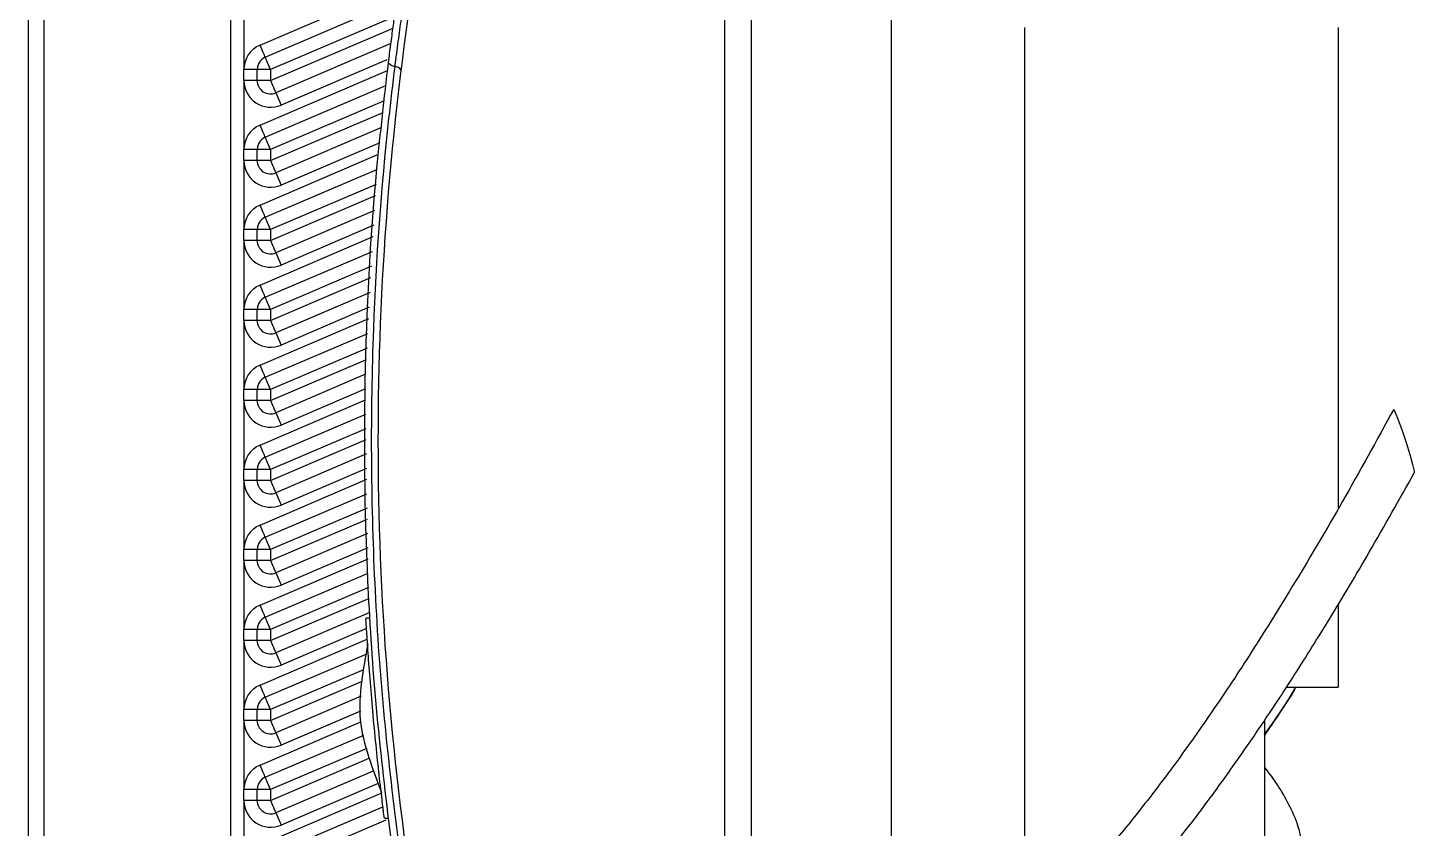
# Model space of a CAD drawing. Extents: x 75 to 2075, y 25 to 1460.
# Drawn here: x 1027.5 to 1176, y 870 to 955.8 of the extents above; entities that cross this region are included whole.
import ezdxf

# ---------------------------------------------------------------- set-up
doc = ezdxf.new("R2010")
doc.units = 0
doc.header["$LTSCALE"] = 5
doc.linetypes.add('SLD-KATı', pattern=[0])
doc.layers.get('0').update_dxf_attribs({"linetype": 'CONTINUOUS'})

msp = doc.modelspace()

# ---------------------------------------------------------------- linework, layer by layer
at = {"color": 7, "linetype": 'SLD-KATı'}
for p, q in [((1029.189, 1153.707), (1029.189, 782.725)), ((1027.546, 849.801), (1027.546, 1031.082)), ((1049.189, 994.513), (1049.189, 778.766)), ((1102.126, 861.574), (1102.126, 961.574)), ((1104.983, 861.574), (1104.983, 961.574)), ((1119.983, 860.859), (1119.983, 962.288)), ((1050.617, 958.731), (1050.617, 951.336)), ((1052.912, 952.65), (1067.012, 958.692)), ((1134.269, 954.238), (1134.269, 955.859)), ((1167.84, 955.859), (1167.84, 904.273)), ((1066.372, 954.133), (1054.037, 948.846)), ((1134.269, 911.574), (1134.269, 954.238)), ((1052.046, 951.336), (1050.617, 951.336)), ((1050.617, 950.159), (1050.617, 951.336)), ((1052.046, 950.159), (1052.046, 951.336)), ((1053.475, 951.336), (1052.046, 951.336)), ((1053.475, 951.336), (1053.475, 950.159)), ((1052.046, 950.159), (1050.617, 950.159)), ((1050.617, 950.159), (1050.617, 942.765)), ((1053.475, 950.159), (1052.046, 950.159)), ((1052.912, 944.078), (1065.838, 949.618)), ((1065.35, 945.123), (1054.037, 940.275)), ((1052.046, 942.765), (1050.617, 942.765)), ((1050.617, 941.588), (1050.617, 942.765)), ((1052.046, 941.588), (1052.046, 942.765)), ((1053.475, 942.765), (1052.046, 942.765)), ((1053.475, 942.765), (1053.475, 941.588)), ((1052.046, 941.588), (1050.617, 941.588)), ((1050.617, 941.588), (1050.617, 934.194)), ((1053.475, 941.588), (1052.046, 941.588)), ((1052.912, 935.507), (1064.869, 940.631)), ((1027.546, 937.099), (1027.464, 937.099)), ((1064.627, 936.242), (1054.037, 931.703)), ((1052.046, 934.194), (1050.617, 934.194)), ((1050.617, 933.016), (1050.617, 934.194)), ((1052.046, 933.016), (1050.617, 933.016)), ((1050.617, 933.016), (1050.617, 925.622)), ((1052.046, 933.016), (1052.046, 934.194)), ((1053.475, 934.194), (1052.046, 934.194)), ((1053.475, 933.016), (1052.046, 933.016)), ((1053.475, 934.194), (1053.475, 933.016)), ((1052.912, 926.935), (1064.386, 931.853)), ((1064.144, 927.463), (1054.037, 923.132)), ((1050.617, 924.445), (1050.617, 925.622)), ((1052.046, 925.622), (1050.617, 925.622)), ((1052.046, 924.445), (1052.046, 925.622)), ((1053.475, 925.622), (1052.046, 925.622)), ((1053.475, 925.622), (1053.475, 924.445)), ((1027.546, 924.261), (1027.464, 924.261)), ((1050.617, 924.445), (1050.617, 917.051)), ((1052.046, 924.445), (1050.617, 924.445)), ((1053.475, 924.445), (1052.046, 924.445)), ((1052.912, 918.364), (1063.902, 923.074)), ((1063.66, 918.684), (1054.037, 914.56)), ((1050.617, 915.873), (1050.617, 917.051)), ((1052.046, 917.051), (1050.617, 917.051)), ((1052.046, 915.873), (1052.046, 917.051)), ((1053.475, 917.051), (1052.046, 917.051)), ((1053.475, 917.051), (1053.475, 915.873)), ((1027.464, 915.105), (1027.546, 915.105)), ((1050.617, 915.873), (1050.617, 908.479)), ((1052.046, 915.873), (1050.617, 915.873)), ((1053.475, 915.873), (1052.046, 915.873)), ((1052.912, 909.792), (1063.672, 914.404)), ((1134.269, 868.909), (1134.269, 911.574)), ((1063.738, 910.147), (1054.037, 905.989)), ((1050.617, 907.302), (1050.617, 908.479)), ((1052.046, 908.479), (1050.617, 908.479)), ((1052.046, 907.302), (1052.046, 908.479)), ((1053.475, 908.479), (1052.046, 908.479)), ((1053.475, 908.479), (1053.475, 907.302)), ((1050.617, 907.302), (1050.617, 899.908)), ((1052.046, 907.302), (1050.617, 907.302)), ((1053.475, 907.302), (1052.046, 907.302)), ((1052.912, 901.221), (1063.805, 905.889)), ((1063.872, 901.632), (1054.037, 897.418)), ((1050.617, 898.731), (1050.617, 899.908)), ((1052.046, 899.908), (1050.617, 899.908)), ((1050.617, 898.731), (1050.617, 891.336)), ((1052.046, 898.731), (1050.617, 898.731)), ((1052.046, 898.731), (1052.046, 899.908)), ((1053.475, 899.908), (1052.046, 899.908)), ((1053.475, 898.731), (1052.046, 898.731)), ((1053.475, 899.908), (1053.475, 898.731)), ((1052.912, 892.65), (1063.938, 897.375)), ((1064.114, 893.165), (1054.037, 888.846)), ((1167.84, 894.034), (1167.84, 885.145)), ((1050.617, 890.159), (1050.617, 891.336)), ((1052.046, 891.336), (1050.617, 891.336)), ((1052.046, 890.159), (1052.046, 891.336)), ((1053.475, 891.336), (1052.046, 891.336)), ((1053.475, 891.336), (1053.475, 890.159)), ((1064.123, 892.559), (1063.694, 892.559)), ((1050.617, 890.159), (1050.617, 882.765)), ((1052.046, 890.159), (1050.617, 890.159)), ((1053.475, 890.159), (1052.046, 890.159)), ((1052.912, 884.078), (1063.709, 888.705)), ((1063.167, 884.188), (1054.037, 880.275)), ((1162.287, 885.145), (1167.84, 885.145)), ((1162.36, 883.58), (1163.316, 885.145)), ((1050.617, 881.588), (1050.617, 882.765)), ((1052.046, 882.765), (1050.617, 882.765)), ((1052.046, 881.588), (1052.046, 882.765)), ((1053.475, 882.765), (1052.046, 882.765)), ((1053.475, 882.765), (1053.475, 881.588)), ((1050.617, 881.588), (1050.617, 874.194)), ((1052.046, 881.588), (1050.617, 881.588)), ((1053.475, 881.588), (1052.046, 881.588)), ((1159.983, 867.288), (1159.983, 881.634)), ((1052.912, 875.507), (1063.453, 880.024)), ((1064.527, 876.199), (1054.037, 871.703)), ((1050.617, 873.016), (1050.617, 874.194)), ((1052.046, 874.194), (1050.617, 874.194)), ((1052.046, 873.016), (1052.046, 874.194)), ((1053.475, 874.194), (1052.046, 874.194)), ((1053.475, 874.194), (1053.475, 873.016)), ((1050.617, 873.016), (1050.617, 865.622)), ((1052.046, 873.016), (1050.617, 873.016)), ((1053.475, 873.016), (1052.046, 873.016)), ((1052.912, 866.935), (1065.517, 872.337)), ((1065.666, 871.13), (1066.098, 871.13))]:
    msp.add_line(p, q, dxfattribs=at)
at = {"color": 8, "linetype": 'SLD-KATı'}
for p, q in [((1052.349, 953.963), (1068.173, 960.744)), ((1066.772, 957.035), (1053.475, 951.336)), ((1053.475, 950.159), (1066.597, 955.783)), ((1065.942, 952.394), (1054.6, 947.533)), ((1052.349, 945.391), (1066.015, 951.248)), ((1065.661, 947.988), (1053.475, 942.765)), ((1053.475, 941.588), (1065.527, 946.753)), ((1065.173, 943.493), (1054.6, 938.962)), ((1052.349, 936.82), (1065.039, 942.258)), ((1064.782, 939.039), (1053.475, 934.194)), ((1053.475, 933.016), (1064.715, 937.834)), ((1064.54, 934.65), (1054.6, 930.39)), ((1052.349, 928.248), (1064.473, 933.444)), ((1064.298, 930.261), (1053.475, 925.622)), ((1053.475, 924.445), (1064.231, 929.055)), ((1064.056, 925.871), (1054.6, 921.819)), ((1052.349, 919.677), (1063.989, 924.666)), ((1063.814, 921.482), (1053.475, 917.051)), ((1053.475, 915.873), (1063.747, 920.276)), ((1063.629, 917.117), (1054.6, 913.247)), ((1052.349, 911.105), (1063.647, 915.948)), ((1063.696, 912.86), (1053.475, 908.479)), ((1053.475, 907.302), (1063.714, 911.69)), ((1063.763, 908.603), (1054.6, 904.676)), ((1052.349, 902.534), (1063.781, 907.433)), ((1063.829, 904.346), (1053.475, 899.908)), ((1053.475, 898.731), (1063.848, 903.176)), ((1063.896, 900.088), (1054.6, 896.105)), ((1052.349, 893.963), (1063.914, 898.919)), ((1063.963, 895.831), (1053.475, 891.336)), ((1053.475, 890.159), (1064.006, 894.673)), ((1063.753, 891.456), (1054.6, 887.533)), ((1052.349, 885.391), (1063.828, 890.311)), ((1063.437, 887.035), (1053.475, 882.765)), ((1053.475, 881.588), (1063.232, 885.769)), ((1063.111, 882.609), (1054.6, 878.962)), ((1052.349, 876.82), (1063.132, 881.441)), ((1063.775, 878.608), (1053.475, 874.194)), ((1053.475, 873.016), (1064.042, 877.545)), ((1065.012, 874.852), (1054.6, 870.39)), ((1052.349, 868.248), (1065.34, 873.816)), ((1065.829, 870.917), (1053.475, 865.622))]:
    msp.add_line(p, q, dxfattribs=at)
at = {"color": 7, "linetype": 'SLD-KATı', "flags": 128}
for points in [[(1052.912, 952.65), (1052.901, 952.675), (1052.869, 952.749), (1052.817, 952.871), (1052.747, 953.034), (1052.662, 953.233), (1052.564, 953.46), (1052.459, 953.706), (1052.349, 953.963)], [(1053.475, 951.336), (1053.365, 951.593), (1053.259, 951.839), (1053.162, 952.066), (1053.077, 952.265), (1053.007, 952.428), (1052.955, 952.55), (1052.923, 952.624), (1052.912, 952.65)], [(1053.475, 950.159), (1053.584, 949.903), (1053.69, 949.657), (1053.787, 949.43), (1053.873, 949.231), (1053.942, 949.067), (1053.994, 948.946), (1054.026, 948.871), (1054.037, 948.846)], [(1054.037, 948.846), (1054.048, 948.821), (1054.08, 948.746), (1054.132, 948.625), (1054.202, 948.462), (1054.287, 948.263), (1054.385, 948.036), (1054.49, 947.789), (1054.6, 947.533)], [(1052.912, 944.078), (1052.901, 944.103), (1052.869, 944.178), (1052.817, 944.299), (1052.747, 944.463), (1052.662, 944.662), (1052.564, 944.889), (1052.459, 945.135), (1052.349, 945.391)], [(1053.475, 942.765), (1053.365, 943.021), (1053.259, 943.267), (1053.162, 943.495), (1053.077, 943.693), (1053.007, 943.857), (1052.955, 943.978), (1052.923, 944.053), (1052.912, 944.078)], [(1053.475, 941.588), (1053.584, 941.332), (1053.69, 941.085), (1053.787, 940.858), (1053.873, 940.659), (1053.942, 940.496), (1053.994, 940.375), (1054.026, 940.3), (1054.037, 940.275)], [(1054.037, 940.275), (1054.048, 940.249), (1054.08, 940.175), (1054.132, 940.053), (1054.202, 939.89), (1054.287, 939.691), (1054.385, 939.464), (1054.49, 939.218), (1054.6, 938.962)], [(1052.912, 935.507), (1052.901, 935.532), (1052.869, 935.607), (1052.817, 935.728), (1052.747, 935.891), (1052.662, 936.09), (1052.564, 936.317), (1052.459, 936.564), (1052.349, 936.82)], [(1053.475, 934.194), (1053.365, 934.45), (1053.259, 934.696), (1053.162, 934.923), (1053.077, 935.122), (1053.007, 935.285), (1052.955, 935.407), (1052.923, 935.481), (1052.912, 935.507)], [(1053.475, 933.016), (1053.584, 932.76), (1053.69, 932.514), (1053.787, 932.287), (1053.873, 932.088), (1053.942, 931.925), (1053.994, 931.803), (1054.026, 931.729), (1054.037, 931.703)], [(1054.037, 931.703), (1054.048, 931.678), (1054.08, 931.603), (1054.132, 931.482), (1054.202, 931.319), (1054.287, 931.12), (1054.385, 930.893), (1054.49, 930.646), (1054.6, 930.39)], [(1052.912, 926.935), (1052.901, 926.96), (1052.869, 927.035), (1052.817, 927.157), (1052.747, 927.32), (1052.662, 927.519), (1052.564, 927.746), (1052.459, 927.992), (1052.349, 928.248)], [(1053.475, 925.622), (1053.365, 925.878), (1053.259, 926.125), (1053.162, 926.352), (1053.077, 926.551), (1053.007, 926.714), (1052.955, 926.835), (1052.923, 926.91), (1052.912, 926.935)], [(1053.475, 924.445), (1053.584, 924.189), (1053.69, 923.942), (1053.787, 923.715), (1053.873, 923.516), (1053.942, 923.353), (1053.994, 923.232), (1054.026, 923.157), (1054.037, 923.132)], [(1054.037, 923.132), (1054.048, 923.107), (1054.08, 923.032), (1054.132, 922.911), (1054.202, 922.747), (1054.287, 922.548), (1054.385, 922.321), (1054.49, 922.075), (1054.6, 921.819)], [(1052.912, 918.364), (1052.901, 918.389), (1052.869, 918.464), (1052.817, 918.585), (1052.747, 918.748), (1052.662, 918.947), (1052.564, 919.174), (1052.459, 919.421), (1052.349, 919.677)], [(1053.475, 917.051), (1053.365, 917.307), (1053.259, 917.553), (1053.162, 917.78), (1053.077, 917.979), (1053.007, 918.143), (1052.955, 918.264), (1052.923, 918.339), (1052.912, 918.364)], [(1053.475, 915.873), (1053.584, 915.617), (1053.69, 915.371), (1053.787, 915.144), (1053.873, 914.945), (1053.942, 914.782), (1053.994, 914.66), (1054.026, 914.586), (1054.037, 914.56)], [(1054.037, 914.56), (1054.048, 914.535), (1054.08, 914.46), (1054.132, 914.339), (1054.202, 914.176), (1054.287, 913.977), (1054.385, 913.75), (1054.49, 913.504), (1054.6, 913.247)], [(1173.764, 914.889), (1173.787, 914.904), (1173.961, 914.593), (1174.275, 913.813), (1174.681, 912.682), (1175.117, 911.373), (1175.516, 910.084), (1175.818, 909.012), (1175.977, 908.321), (1175.992, 908.129)], [(1052.912, 909.792), (1052.901, 909.818), (1052.869, 909.892), (1052.817, 910.014), (1052.747, 910.177), (1052.662, 910.376), (1052.564, 910.603), (1052.459, 910.849), (1052.349, 911.105)], [(1053.475, 908.479), (1053.365, 908.735), (1053.259, 908.982), (1053.162, 909.209), (1053.077, 909.408), (1053.007, 909.571), (1052.955, 909.692), (1052.923, 909.767), (1052.912, 909.792)], [(1053.475, 907.302), (1053.584, 907.046), (1053.69, 906.8), (1053.787, 906.573), (1053.873, 906.374), (1053.942, 906.21), (1053.994, 906.089), (1054.026, 906.014), (1054.037, 905.989)], [(1054.037, 905.989), (1054.048, 905.964), (1054.08, 905.889), (1054.132, 905.768), (1054.202, 905.604), (1054.287, 905.405), (1054.385, 905.178), (1054.49, 904.932), (1054.6, 904.676)], [(1052.912, 901.221), (1052.901, 901.246), (1052.869, 901.321), (1052.817, 901.442), (1052.747, 901.606), (1052.662, 901.804), (1052.564, 902.032), (1052.459, 902.278), (1052.349, 902.534)], [(1053.475, 899.908), (1053.365, 900.164), (1053.259, 900.41), (1053.162, 900.637), (1053.077, 900.836), (1053.007, 901), (1052.955, 901.121), (1052.923, 901.196), (1052.912, 901.221)], [(1053.475, 898.731), (1053.584, 898.474), (1053.69, 898.228), (1053.787, 898.001), (1053.873, 897.802), (1053.942, 897.639), (1053.994, 897.518), (1054.026, 897.443), (1054.037, 897.418)], [(1054.037, 897.418), (1054.048, 897.392), (1054.08, 897.318), (1054.132, 897.196), (1054.202, 897.033), (1054.287, 896.834), (1054.385, 896.607), (1054.49, 896.361), (1054.6, 896.105)], [(1052.912, 892.65), (1052.901, 892.675), (1052.869, 892.749), (1052.817, 892.871), (1052.747, 893.034), (1052.662, 893.233), (1052.564, 893.46), (1052.459, 893.706), (1052.349, 893.963)], [(1053.475, 891.336), (1053.365, 891.593), (1053.259, 891.839), (1053.162, 892.066), (1053.077, 892.265), (1053.007, 892.428), (1052.955, 892.55), (1052.923, 892.624), (1052.912, 892.65)], [(1053.475, 890.159), (1053.584, 889.903), (1053.69, 889.657), (1053.787, 889.43), (1053.873, 889.231), (1053.942, 889.067), (1053.994, 888.946), (1054.026, 888.871), (1054.037, 888.846)], [(1054.037, 888.846), (1054.048, 888.821), (1054.08, 888.746), (1054.132, 888.625), (1054.202, 888.462), (1054.287, 888.263), (1054.385, 888.036), (1054.49, 887.789), (1054.6, 887.533)], [(1052.912, 884.078), (1052.901, 884.103), (1052.869, 884.178), (1052.817, 884.299), (1052.747, 884.463), (1052.662, 884.662), (1052.564, 884.889), (1052.459, 885.135), (1052.349, 885.391)], [(1053.475, 882.765), (1053.365, 883.021), (1053.259, 883.267), (1053.162, 883.495), (1053.077, 883.693), (1053.007, 883.857), (1052.955, 883.978), (1052.923, 884.053), (1052.912, 884.078)], [(1053.475, 881.588), (1053.584, 881.332), (1053.69, 881.085), (1053.787, 880.858), (1053.873, 880.659), (1053.942, 880.496), (1053.994, 880.375), (1054.026, 880.3), (1054.037, 880.275)], [(1054.037, 880.275), (1054.048, 880.249), (1054.08, 880.175), (1054.132, 880.053), (1054.202, 879.89), (1054.287, 879.691), (1054.385, 879.464), (1054.49, 879.218), (1054.6, 878.962)], [(1052.912, 875.507), (1052.901, 875.532), (1052.869, 875.607), (1052.817, 875.728), (1052.747, 875.891), (1052.662, 876.09), (1052.564, 876.317), (1052.459, 876.564), (1052.349, 876.82)], [(1053.475, 874.194), (1053.365, 874.45), (1053.259, 874.696), (1053.162, 874.923), (1053.077, 875.122), (1053.007, 875.285), (1052.955, 875.407), (1052.923, 875.481), (1052.912, 875.507)], [(1053.475, 873.016), (1053.584, 872.76), (1053.69, 872.514), (1053.787, 872.287), (1053.873, 872.088), (1053.942, 871.925), (1053.994, 871.803), (1054.026, 871.729), (1054.037, 871.703)], [(1054.037, 871.703), (1054.048, 871.678), (1054.08, 871.603), (1054.132, 871.482), (1054.202, 871.319), (1054.287, 871.12), (1054.385, 870.893), (1054.49, 870.646), (1054.6, 870.39)]]:
    msp.add_lwpolyline(points, dxfattribs=at)
at = {"color": 7, "linetype": 'SLD-KATı'}
for centre, radius, start, end in [((1386.412, 911.574), 321.429, 171.05098, 188.94902), ((1053.475, 951.336), 2.857, 113.19859, 180), ((1053.475, 951.336), 1.429, 113.19859, 180), ((1066.847, 952.578), 0.899, 214.32132, 265.42744), ((1066.707, 950.782), 0.903, 34.86138, 85.60975), ((1053.475, 950.159), 2.857, 180, 293.19859), ((1053.475, 950.159), 1.429, 180, 293.19859), ((1053.475, 942.765), 2.857, 113.19859, 180), ((1053.475, 942.765), 1.429, 113.19859, 180), ((1053.475, 941.588), 2.857, 180, 293.19859), ((1053.475, 941.588), 1.429, 180, 293.19859), ((1053.475, 934.194), 2.857, 113.19859, 180), ((1053.475, 934.194), 1.429, 113.19859, 180), ((1053.475, 933.016), 2.857, 180, 293.19859), ((1053.475, 933.016), 1.429, 180, 293.19859), ((1053.475, 925.622), 2.857, 113.19859, 180), ((1053.475, 925.622), 1.429, 113.19859, 180), ((1053.475, 924.445), 2.857, 180, 293.19859), ((1053.475, 924.445), 1.429, 180, 293.19859), ((1053.475, 917.051), 2.857, 113.19859, 180), ((1053.475, 917.051), 1.429, 113.19859, 180), ((1053.475, 915.873), 2.857, 180, 293.19859), ((1053.475, 915.873), 1.429, 180, 293.19859), ((1053.475, 908.479), 2.857, 113.19859, 180), ((1053.475, 908.479), 1.429, 113.19859, 180), ((1053.475, 907.302), 2.857, 180, 293.19859), ((1053.475, 907.302), 1.429, 180, 293.19859), ((1053.475, 899.908), 2.857, 113.19859, 180), ((1053.475, 899.908), 1.429, 113.19859, 180), ((1053.475, 898.731), 2.857, 180, 293.19859), ((1053.475, 898.731), 1.429, 180, 293.19859), ((1053.475, 891.336), 2.857, 113.19859, 180), ((1053.475, 891.336), 1.429, 113.19859, 180), ((1053.475, 890.159), 2.857, 180, 293.19859), ((1053.475, 890.159), 1.429, 180, 293.19859), ((1053.475, 882.765), 2.857, 113.19859, 180), ((1053.475, 882.765), 1.429, 113.19859, 180), ((1053.475, 881.588), 2.857, 180, 293.19859), ((1053.475, 881.588), 1.429, 180, 293.19859), ((1053.475, 874.194), 2.857, 113.19859, 180), ((1053.475, 874.194), 1.429, 113.19859, 180), ((1053.475, 873.016), 2.857, 180, 293.19859), ((1053.475, 873.016), 1.429, 180, 293.19859)]:
    msp.add_arc(centre, radius, start, end, dxfattribs=at)
for points, knots in [([(1068.03, 960.616), (1068.016, 960.532), (1067.99, 960.365), (1067.79, 959.058), (1067.505, 957.125), (1067.165, 954.696), (1066.916, 952.798), (1066.792, 951.811), (1066.776, 951.682)], [0, 0, 0, 0, 0.1925366, 0.3851927, 0.5789471, 0.7742264, 0.9705602, 1, 1, 1, 1]), ([(1066.105, 952.071), (1066.115, 952.156), (1066.208, 952.89), (1066.394, 954.313), (1066.647, 956.162), (1066.858, 957.642), (1067.005, 958.647), (1067.024, 958.776), (1067.033, 958.841)], [0, 0, 0, 0, 0.0257672, 0.2216959, 0.4175077, 0.6123933, 0.80637, 1, 1, 1, 1]), ([(1066.346, 869.214), (1065.827, 873.519), (1064.789, 882.138), (1063.664, 898.374), (1063.358, 917.946), (1064.357, 936.953), (1065.669, 948.302), (1066.105, 952.071)], [0, 0, 0, 0, 0.1565719, 0.3133922, 0.5875239, 0.862996, 1, 1, 1, 1]), ([(1066.776, 951.682), (1066.552, 949.815), (1065.432, 940.475), (1064.45, 926.549), (1064.175, 909.943), (1064.542, 896.291), (1065.448, 882.63), (1066.545, 873.549), (1067.094, 869.008)], [0, 0, 0, 0, 0.068048, 0.3403926, 0.5047147, 0.6690369, 0.8345185, 1, 1, 1, 1]), ([(1173.764, 914.889), (1171.951, 911.587), (1168.538, 905.367), (1163.453, 896.722), (1158.789, 889.22), (1154.509, 882.753), (1150.342, 876.848), (1146.304, 871.544), (1142.413, 866.862), (1139.009, 863.121), (1135.194, 859.303), (1130.709, 855.403), (1126.283, 852.46), (1122.964, 850.842), (1120.811, 850.005), (1118.464, 849.38), (1115.713, 849.044), (1113.091, 849.247), (1110.643, 849.924), (1108.485, 850.883), (1106.127, 852.362), (1104.642, 853.703), (1103.836, 854.431)], [0, 0, 0, 0, 0.1086505, 0.2046589, 0.2891887, 0.3633373, 0.4281341, 0.4974253, 0.5553315, 0.6034163, 0.6430596, 0.7107046, 0.7743223, 0.7954488, 0.8173273, 0.8411698, 0.8658954, 0.8980894, 0.9177996, 0.9407683, 0.9678255, 1, 1, 1, 1]), ([(1096.693, 854.431), (1097.797, 853.129), (1099.871, 850.682), (1103.408, 847.779), (1106.961, 845.726), (1110.512, 844.476), (1113.975, 843.942), (1118.314, 844.026), (1123.402, 845.27), (1128.806, 847.91), (1133.565, 851.136), (1137.851, 854.699), (1141.666, 858.375), (1145.129, 862.089), (1148.284, 865.765), (1151.283, 869.505), (1154.212, 873.375), (1157.07, 877.352), (1160.071, 881.727), (1163.359, 886.742), (1167.139, 892.795), (1171.445, 900.017), (1174.399, 905.288), (1175.992, 908.13)], [0, 0, 0, 0, 0.0456725, 0.0858039, 0.1218954, 0.1549416, 0.1856969, 0.2146288, 0.2696559, 0.3225344, 0.3725644, 0.4208555, 0.4692167, 0.5120534, 0.5545796, 0.5968079, 0.63837, 0.6824745, 0.7258712, 0.7782338, 0.8405749, 0.9140581, 1, 1, 1, 1]), ([(1065.666, 871.13), (1065.651, 871.247), (1065.621, 871.482), (1065.396, 873.308), (1065.084, 876.004), (1064.725, 879.389), (1064.379, 883.061), (1064.087, 886.595), (1063.87, 889.608), (1063.739, 891.651), (1063.682, 892.618), (1063.691, 892.465), (1063.694, 892.428)], [0, 0, 0, 0, 0.10657935, 0.21314345, 0.32013756, 0.42786945, 0.53601298, 0.64407926, 0.75177877, 0.85910893, 0.96620877, 1, 1, 1, 1]), ([(1063.885, 889.791), (1063.64, 888.437), (1063.157, 885.762), (1062.85, 881.657), (1063.919, 877.683), (1064.883, 875.141), (1065.371, 873.855)], [0, 0, 0, 0, 0.2530343, 0.4999992, 0.7470308, 1, 1, 1, 1]), ([(1159.945, 880.082), (1160.937, 881.464), (1162.075, 883.051), (1163.103, 884.709), (1163.236, 884.922)], [0, 0, 0, 0, 0.8711505, 1, 1, 1, 1]), ([(1160.012, 880.07), (1160.331, 880.53), (1161.148, 881.711), (1161.929, 882.917), (1162.405, 883.652)], [0, 0, 0, 0, 0.3899209, 1, 1, 1, 1]), ([(1160.024, 880.102), (1160.265, 880.443), (1161.072, 881.583), (1161.819, 882.763), (1162.343, 883.591)], [0, 0, 0, 0, 0.2988566, 1, 1, 1, 1]), ([(1151.458, 847.803), (1151.452, 847.796), (1151.424, 847.766), (1152.231, 848.65), (1153.928, 850.54), (1155.978, 852.891), (1158.049, 855.369), (1160.237, 858.196), (1162.29, 861.277), (1163.718, 864.364), (1164.207, 867.573), (1163.628, 870.385), (1162.453, 872.886), (1161.247, 874.903), (1160.381, 876.056), (1159.983, 876.586)], [0, 0, 0, 0, 0.0340741, 0.1451083, 0.2607692, 0.3477692, 0.4372522, 0.5266345, 0.6180558, 0.7021293, 0.7589573, 0.835105, 0.892053, 0.9504267, 1, 1, 1, 1])]:
    msp.add_open_spline(points, degree=3, knots=knots, dxfattribs=at)

doc.saveas('drawing.dxf')
